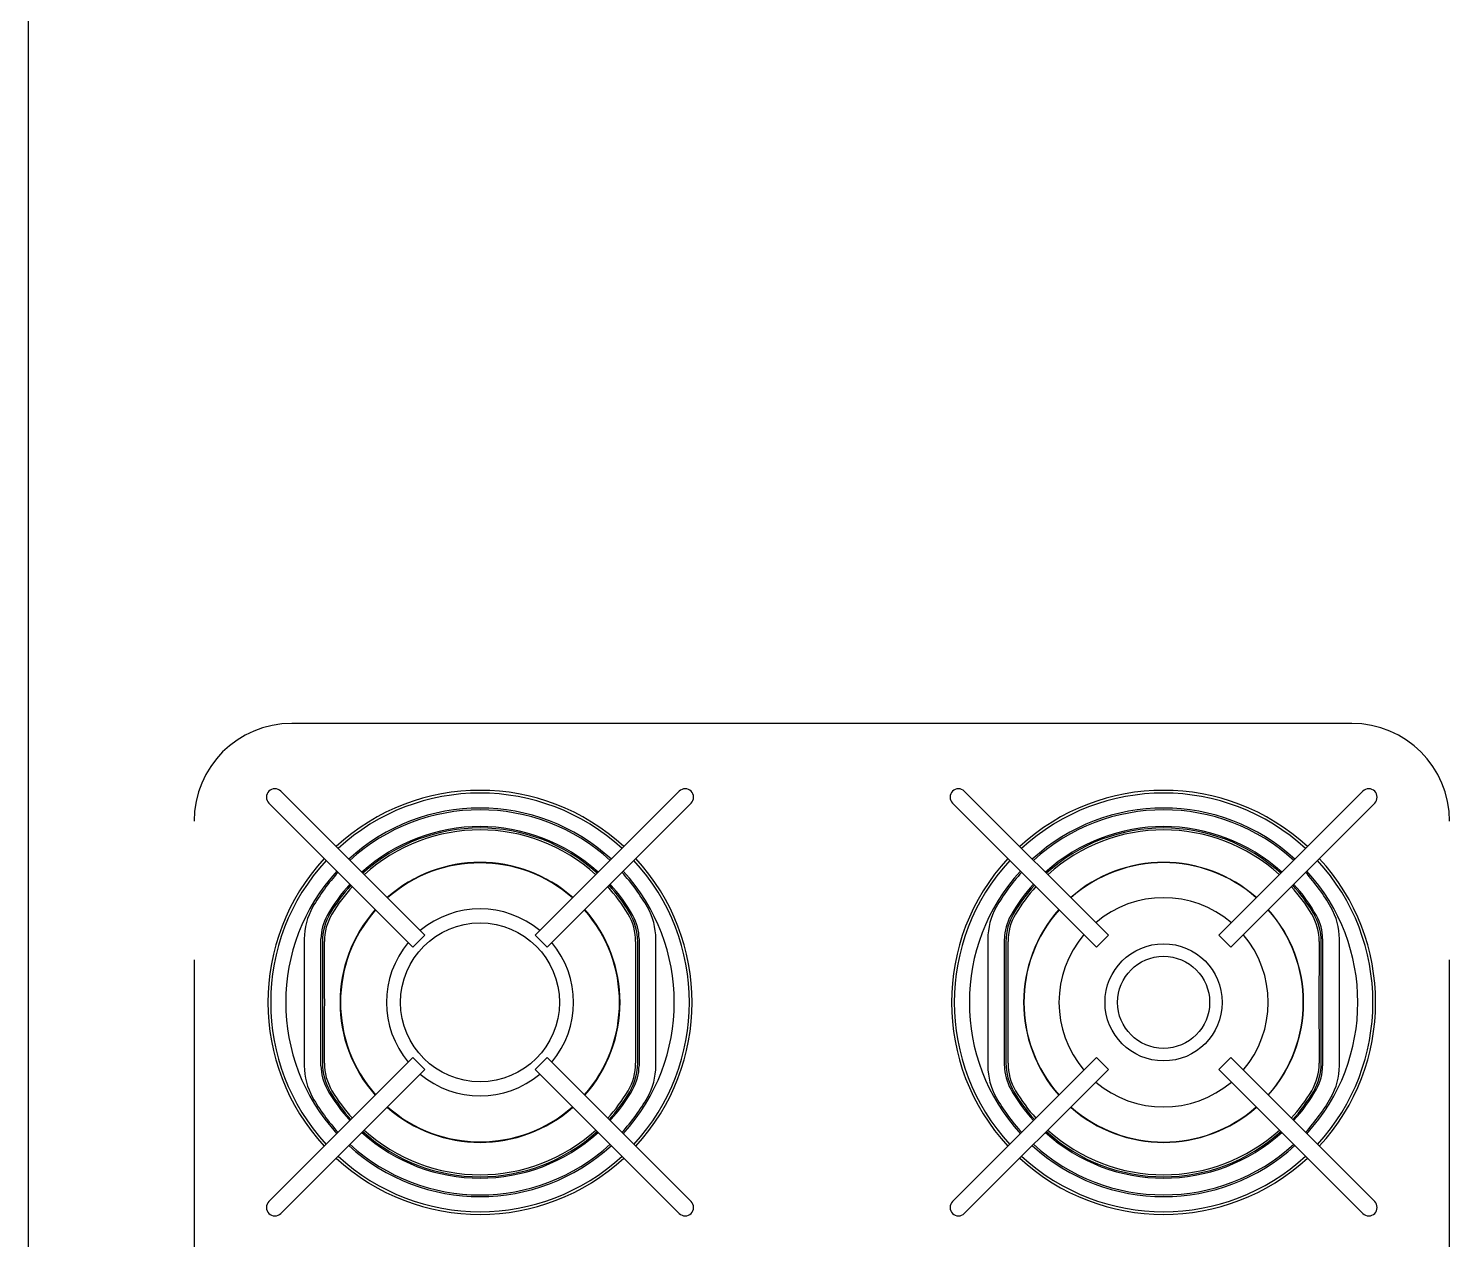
# Model space of a CAD drawing. Header units: millimetres. Extents: x 45003 to 46969, y 6653 to 6979.
# Drawn here: x 45029.036 to 45029.546, y 6711.545 to 6711.98 of the extents above; entities that cross this region are included whole.
import ezdxf

# ---------------------------------------------------------------- set-up
doc = ezdxf.new("R2010")
doc.units = ezdxf.units.MM
doc.layers.add('ARQ-EQ-COZ', color=1, linetype='Continuous')
doc.layers.add('ARQ-PENA-01', color=1, linetype='Continuous')

msp = doc.modelspace()

# ---------------------------------------------------------------- linework, layer by layer
at = {"layer": 'ARQ-EQ-COZ'}
for p, q in [((45029.51084509629, 6711.730515009151), (45029.13084509628, 6711.730515009151)), ((45029.17854529944, 6711.654555958152), (45029.12692650441, 6711.706174753179)), ((45029.26976397177, 6711.706174753179), (45029.21814517674, 6711.654555958152)), ((45029.42354524761, 6711.65455617865), (45029.37192645258, 6711.706174973677)), ((45029.51476391993, 6711.706174973677), (45029.4631451249, 6711.65455617865)), ((45029.12268576128, 6711.70193401004), (45029.17430455631, 6711.650315215013)), ((45029.22238591987, 6711.650315215013), (45029.2740047149, 6711.70193401004)), ((45029.36768570944, 6711.701934230545), (45029.41930450447, 6711.650315435518)), ((45029.46738586804, 6711.650315435518), (45029.51900466307, 6711.701934230545)), ((45029.13534523809, 6711.653230909747), (45029.13534523809, 6711.607799642983)), ((45029.14134523809, 6711.607799642983), (45029.14134523809, 6711.653230909747)), ((45029.17854532693, 6711.65455598564), (45029.17430452882, 6711.650315187524)), ((45029.22238594736, 6711.650315187524), (45029.21814514925, 6711.65455598564)), ((45029.25534523809, 6711.653230909747), (45029.25534523809, 6711.607799642983)), ((45029.26134523809, 6711.607799642983), (45029.26134523809, 6711.653230909747)), ((45029.38034518625, 6711.653231130253), (45029.38034518625, 6711.607799863488)), ((45029.38634518626, 6711.607799863488), (45029.38634518626, 6711.653231130253)), ((45029.42354527509, 6711.654556206146), (45029.41930447698, 6711.650315408029)), ((45029.46738589553, 6711.650315408029), (45029.46314509741, 6711.654556206146)), ((45029.50034518626, 6711.653231130253), (45029.50034518626, 6711.607799863488)), ((45029.50634518625, 6711.607799863488), (45029.50634518625, 6711.653231130253)), ((45029.14184523809, 6711.652286817423), (45029.14184523809, 6711.608743735307)), ((45029.25484523809, 6711.608743735307), (45029.25484523809, 6711.652286817423)), ((45029.38684518625, 6711.652287037929), (45029.38684518625, 6711.608743955812)), ((45029.49984518626, 6711.608743955812), (45029.49984518626, 6711.652287037929)), ((45029.09584509629, 6711.645801398027), (45029.09584509629, 6711.165801398031)), ((45029.54584509628, 6711.165801398031), (45029.54584509628, 6711.645801398027)), ((45029.17430455631, 6711.610715337718), (45029.12268576128, 6711.559096542691)), ((45029.17430452882, 6711.610715365206), (45029.17854532693, 6711.60647456709)), ((45029.21814514925, 6711.60647456709), (45029.22238594736, 6711.610715365206)), ((45029.2740047149, 6711.559096542691), (45029.22238591987, 6711.610715337718)), ((45029.41930450447, 6711.610715558216), (45029.36768570944, 6711.559096763196)), ((45029.41930447698, 6711.610715585712), (45029.42354527509, 6711.606474787595)), ((45029.46314509741, 6711.606474787595), (45029.46738589553, 6711.610715585712)), ((45029.51900466307, 6711.559096763196), (45029.46738586804, 6711.610715558216)), ((45029.12692650441, 6711.554855799552), (45029.17854529944, 6711.606474594579)), ((45029.21814517674, 6711.606474594579), (45029.26976397177, 6711.554855799552)), ((45029.37192645258, 6711.554856020057), (45029.42354524761, 6711.606474815084)), ((45029.4631451249, 6711.606474815084), (45029.51476391993, 6711.554856020057))]:
    msp.add_line(p, q, dxfattribs=at)
for centre, radius in [((45029.19834523809, 6711.630515276362), 0.0285), ((45029.44334518626, 6711.630515496867), 0.021), ((45029.44334518626, 6711.630515496867), 0.0165)]:
    msp.add_circle(centre, radius, dxfattribs=at)
for centre, radius, start, end in [((45029.13084509628, 6711.695515009147), 0.035, 90, 180), ((45029.51084509629, 6711.695515009147), 0.035, 0, 90), ((45029.12480341362, 6711.704055094933), 0.0029974795777, 134.9728889734617, 225.0463982755032), ((45029.12480541998, 6711.7040571009), 0.0029974789458, 44.95360703377751, 135.0271182878504), ((45029.19834523809, 6711.630515276362), 0.07600000000000001, 47.26050199602609, 132.7394980039739), ((45029.19834523809, 6711.630515276362), 0.07502500000000001, 47.28992459307003, 132.7100754069299), ((45029.27188505665, 6711.704057100827), 0.0029974795769, 44.97288895548012, 135.0463983073404), ((45029.27188706324, 6711.704055094948), 0.002997479167, 314.953592218433, 45.02712008895512), ((45029.36980336179, 6711.704055315431), 0.0029974795778, 134.9728889734617, 225.0463982802193), ((45029.36980536815, 6711.704057321405), 0.0029974789453, 44.95360699958305, 135.0271182943352), ((45029.44334518626, 6711.630515496867), 0.07600000000000001, 47.26050199602609, 132.7394980039739), ((45029.44334518626, 6711.630515496867), 0.07502500000000001, 47.28992459307003, 132.7100754069299), ((45029.51688500482, 6711.704057321333), 0.0029974795774, 44.97288896196633, 135.0463983073404), ((45029.5168870114, 6711.704055315453), 0.002997479166700001, 314.953592218433, 45.02712009367157), ((45029.19834523809, 6711.630515276362), 0.069625, 47.47012877354202, 132.529871226458), ((45029.19834523809, 6711.630515276362), 0.069, 47.49141636364657, 132.5085641332531), ((45029.44334518626, 6711.630515496867), 0.069625, 47.47012877354202, 132.529871226458), ((45029.44334518626, 6711.630515496867), 0.069, 47.49141636364657, 132.5085641332531), ((45029.19834523809, 6711.630515276362), 0.063, 47.72977407390883, 132.2702124741621), ((45029.19834523809, 6711.630515276362), 0.0625, 47.74945073166892, 132.2505492683311), ((45029.19834523809, 6711.630515276362), 0.06179750492090001, 47.78260753661711, 132.2173924633829), ((45029.44334518626, 6711.630515496867), 0.063, 47.72977407390883, 132.2702124741621), ((45029.44334518626, 6711.630515496867), 0.0625, 47.74945073166892, 132.2505492683311), ((45029.44334518626, 6711.630515496867), 0.06179750492090001, 47.78260753661711, 132.2173924633829), ((45029.19834523809, 6711.630515276362), 0.07600000000000001, 137.2605020051683, 222.7394979948316), ((45029.19834523809, 6711.630515276362), 0.07502500000000001, 137.289924575656, 222.7100754243439), ((45029.19834523809, 6711.630515276362), 0.0501749773271, 48.42861963129427, 131.5713803687057), ((45029.19834523809, 6711.630515276362), 0.0500764727983, 48.43532029783982, 131.5646797021602), ((45029.19834523809, 6711.630515276362), 0.05, 48.43960169840469, 131.5603983015953), ((45029.19834523809, 6711.630515276362), 0.07502500000000001, 317.289924575656, 42.710075424344), ((45029.19834523809, 6711.630515276362), 0.07600000000000001, 317.2605020051683, 42.73949799483165), ((45029.44334518626, 6711.630515496867), 0.07600000000000001, 137.2605020051683, 222.7394979948316), ((45029.44334518626, 6711.630515496867), 0.07502500000000001, 137.289924575656, 222.7100754243439), ((45029.44334518626, 6711.630515496867), 0.0501749773271, 48.42861963129427, 131.5713803687057), ((45029.44334518626, 6711.630515496867), 0.0500764727983, 48.43532029783982, 131.5646797021602), ((45029.44334518626, 6711.630515496867), 0.07502500000000001, 317.289924575656, 42.710075424344), ((45029.44334518626, 6711.630515496867), 0.07600000000000001, 317.2605020051683, 42.73949799483165), ((45029.19834523809, 6711.630515276362), 0.069625, 137.4680415997219, 222.5319584002781), ((45029.19834523809, 6711.630515276362), 0.069, 137.4921175845397, 150.4081542102085), ((45029.19834523809, 6711.630515276362), 0.069, 29.59184578979151, 42.50787239318577), ((45029.19834523809, 6711.630515276362), 0.069625, 317.4680415997219, 42.53195840027814), ((45029.44334518626, 6711.630515496867), 0.069625, 137.4680415997219, 222.5319584002781), ((45029.44334518626, 6711.630515496867), 0.069, 137.4921175845397, 150.4081542102085), ((45029.44334518626, 6711.630515496867), 0.069, 29.59184578979151, 42.50787239318577), ((45029.44334518626, 6711.630515496867), 0.069625, 317.4680415997219, 42.53195840027814), ((45029.19834523809, 6711.630515276362), 0.063, 137.7289416455585, 150.4081542102085), ((45029.19834523809, 6711.630515276362), 0.0625, 137.7514987051203, 149.1847443719739), ((45029.19834523809, 6711.630515276362), 0.06179750492090001, 137.7815863994861, 149.1847443719739), ((45029.19834523809, 6711.630515276362), 0.06179750492090001, 30.81525562802613, 42.21841360051396), ((45029.19834523809, 6711.630515276362), 0.0625, 30.81525562802613, 42.24850129487974), ((45029.19834523809, 6711.630515276362), 0.063, 29.59184578979151, 42.27103547745862), ((45029.44334518626, 6711.630515496867), 0.063, 137.7289416455585, 150.4081542102085), ((45029.44334518626, 6711.630515496867), 0.0625, 137.7514987051203, 149.1847443719739), ((45029.44334518626, 6711.630515496867), 0.06179750492090001, 137.7815863994861, 149.1847443719739), ((45029.44334518626, 6711.630515496867), 0.06179750492090001, 30.81525562802613, 42.21841360051396), ((45029.44334518626, 6711.630515496867), 0.0625, 30.81525562802613, 42.24850129487974), ((45029.44334518626, 6711.630515496867), 0.063, 29.59184578979151, 42.27103547745862), ((45029.15834523809, 6711.653230909747), 0.023, 150.4081542102085, 180), ((45029.19834523809, 6711.630515276362), 0.0501749773271, 138.4286196215311, 221.5713803784689), ((45029.19834523809, 6711.630515276362), 0.0500764727983, 138.4353203046261, 221.5646796953738), ((45029.19834523809, 6711.630515276362), 0.05, 138.439601712877, 221.560398287123), ((45029.19834523809, 6711.630515276362), 0.0335, 50.1371443478528, 129.8628556521472), ((45029.19834523809, 6711.630515276362), 0.05, 318.439601712877, 41.56039828712304), ((45029.19834523809, 6711.630515276362), 0.0500764727983, 318.4353203046261, 41.56467969537383), ((45029.19834523809, 6711.630515276362), 0.0501749773271, 318.428619621531, 41.57138037846894), ((45029.23834523809, 6711.653230909747), 0.023, 0, 29.59184578979151), ((45029.40334518626, 6711.653231130253), 0.023, 150.4081542102085, 180), ((45029.44334518626, 6711.630515496867), 0.0501749773271, 138.4286196215311, 221.5713803784689), ((45029.44334518626, 6711.630515496867), 0.0500764727983, 138.4353203046261, 221.5646796953738), ((45029.44334518626, 6711.630515496867), 0.03750000000000001, 49.58744117653913, 130.4125588234609), ((45029.44334518626, 6711.630515496867), 0.0500764727983, 318.4353203046261, 41.56467969537383), ((45029.44334518626, 6711.630515496867), 0.0501749773271, 318.428619621531, 41.57138037846894), ((45029.48334518625, 6711.653231130253), 0.023, 0, 29.59184578979151), ((45029.15834523809, 6711.653230909747), 0.017, 150.4081542102085, 180), ((45029.16184523809, 6711.652286817423), 0.02, 149.1847443719739, 180), ((45029.16162610109, 6711.652416562554), 0.019042822051, 149.1822486512154, 180.3903788471804), ((45029.23506437488, 6711.652416562503), 0.0190428222156, 359.6096213195729, 30.81775115867882), ((45029.23484523809, 6711.652286817423), 0.02, 0, 30.81525562802613), ((45029.23834523809, 6711.653230909747), 0.017, 0, 29.59184578979151), ((45029.40334518626, 6711.653231130253), 0.017, 150.4081542102085, 180), ((45029.40684518625, 6711.652287037929), 0.02, 149.1847443719739, 180), ((45029.40662604925, 6711.652416783059), 0.019042822051, 149.1822486512154, 180.3903788471804), ((45029.48006432305, 6711.652416783008), 0.0190428222156, 359.6096213195729, 30.81775115867882), ((45029.47984518625, 6711.652287037929), 0.02, 0, 30.81525562802613), ((45029.48334518625, 6711.653231130253), 0.017, 0, 29.59184578979151), ((45029.44334518626, 6711.630515496867), 0.03750000000000001, 139.5874411765388, 220.4125588234611), ((45029.44334518626, 6711.630515496867), 0.03750000000000001, 319.5874411765388, 40.41255882346115), ((45026.09168075294, 6711.630515276362), 3.0509803863426, 359.5911386715329, 0.4088613284687476), ((45029.19834523809, 6711.630515276362), 0.0335, 140.1359415458701, 219.8640584541286), ((45029.19834523809, 6711.630515276362), 0.0335, 320.1359415458701, 39.86405845412992), ((45032.30500972323, 6711.630515276362), 3.0509803863426, 179.5911386715329, 180.4088613284671), ((45026.3366807011, 6711.630515496867), 3.0509803863426, 359.5911386715329, 0.4088613284687476), ((45032.5500096714, 6711.630515496867), 3.0509803863426, 179.5911386715329, 180.4088613284671), ((45029.15834523809, 6711.607799642983), 0.023, 180, 209.5918457897915), ((45029.15834523809, 6711.607799642983), 0.017, 180, 209.5918457897915), ((45029.16184523809, 6711.608743735307), 0.02, 180, 210.8152556280261), ((45029.16162610126, 6711.608613990191), 0.0190428222156, 179.6096211945071, 210.8177511143519), ((45029.23506437504, 6711.608613990162), 0.019042822051, 329.1822487536681, 0.3903788888711803), ((45029.23484523809, 6711.608743735307), 0.02, 329.1847443719739, 0), ((45029.23834523809, 6711.607799642983), 0.017, 330.4081542102085, 0), ((45029.23834523809, 6711.607799642983), 0.023, 330.4081542102085, 0), ((45029.40334518626, 6711.607799863488), 0.023, 180, 209.5918457897915), ((45029.40334518626, 6711.607799863488), 0.017, 180, 209.5918457897915), ((45029.40684518625, 6711.608743955812), 0.02, 180, 210.8152556280261), ((45029.40662604943, 6711.608614210696), 0.0190428222156, 179.6096211945071, 210.8177511100627), ((45029.48006432321, 6711.60861421066), 0.019042822051, 329.1822487536681, 0.3903788888711803), ((45029.47984518625, 6711.608743955812), 0.02, 329.1847443719739, 0), ((45029.48334518625, 6711.607799863488), 0.017, 330.4081542102085, 0), ((45029.48334518625, 6711.607799863488), 0.023, 330.4081542102085, 0), ((45029.19834523809, 6711.630515276362), 0.0335, 230.1371443478528, 309.8628556521472), ((45029.44334518626, 6711.630515496867), 0.03750000000000001, 229.5874411765392, 310.4125588234609), ((45029.19834523809, 6711.630515276362), 0.063, 209.5918457897915, 222.2710354774586), ((45029.19834523809, 6711.630515276362), 0.0625, 210.8152556280261, 222.2485012948797), ((45029.19834523809, 6711.630515276362), 0.06179750492090001, 210.8152556280261, 222.2184136005139), ((45029.19834523809, 6711.630515276362), 0.06179750492090001, 317.7815863994861, 329.1847443719739), ((45029.19834523809, 6711.630515276362), 0.0625, 317.7514987051203, 329.1847443719739), ((45029.19834523809, 6711.630515276362), 0.063, 317.7289416455585, 330.4081542102085), ((45029.44334518626, 6711.630515496867), 0.063, 209.5918457897915, 222.2710354774586), ((45029.44334518626, 6711.630515496867), 0.0625, 210.8152556280261, 222.2485012948797), ((45029.44334518626, 6711.630515496867), 0.06179750492090001, 210.8152556280261, 222.2184136005139), ((45029.44334518626, 6711.630515496867), 0.06179750492090001, 317.7815863994861, 329.1847443719739), ((45029.44334518626, 6711.630515496867), 0.0625, 317.7514987051203, 329.1847443719739), ((45029.44334518626, 6711.630515496867), 0.063, 317.7289416455585, 330.4081542102085), ((45029.19834523809, 6711.630515276362), 0.069, 209.5918457897915, 222.5078723931858), ((45029.19834523809, 6711.630515276362), 0.0501749773271, 228.4286196312931, 311.5713803687057), ((45029.19834523809, 6711.630515276362), 0.0500764727983, 228.4353202978397, 311.5646797021602), ((45029.19834523809, 6711.630515276362), 0.05, 228.4396016984046, 311.5603983015953), ((45029.19834523809, 6711.630515276362), 0.069, 317.4921175845397, 330.4081542102085), ((45029.44334518626, 6711.630515496867), 0.069, 209.5918457897915, 222.5078723931858), ((45029.44334518626, 6711.630515496867), 0.0501749773271, 228.4286196312931, 311.5713803687057), ((45029.44334518626, 6711.630515496867), 0.0500764727983, 228.4353202978397, 311.5646797021602), ((45029.44334518626, 6711.630515496867), 0.069, 317.4921175845397, 330.4081542102085), ((45029.19834523809, 6711.630515276362), 0.063, 227.7297740739087, 312.2702124741621), ((45029.19834523809, 6711.630515276362), 0.0625, 227.7494507316689, 312.2505492683311), ((45029.19834523809, 6711.630515276362), 0.06179750492090001, 227.7826075366171, 312.2173924633829), ((45029.44334518626, 6711.630515496867), 0.063, 227.7297740739087, 312.2702124741621), ((45029.44334518626, 6711.630515496867), 0.0625, 227.7494507316689, 312.2505492683311), ((45029.44334518626, 6711.630515496867), 0.06179750492090001, 227.7826075366171, 312.2173924633829), ((45029.19834523809, 6711.630515276362), 0.069625, 227.470128773542, 312.5298712264579), ((45029.19834523809, 6711.630515276362), 0.069, 227.4914163636465, 312.5085641332512), ((45029.44334518626, 6711.630515496867), 0.069625, 227.470128773542, 312.5298712264579), ((45029.44334518626, 6711.630515496867), 0.069, 227.4914163636465, 312.5085641332512), ((45029.19834523809, 6711.630515276362), 0.07600000000000001, 227.260501996026, 312.7394980039739), ((45029.19834523809, 6711.630515276362), 0.07502500000000001, 227.28992459307, 312.7100754069299), ((45029.44334518626, 6711.630515496867), 0.07600000000000001, 227.260501996026, 312.7394980039739), ((45029.44334518626, 6711.630515496867), 0.07502500000000001, 227.28992459307, 312.7100754069299), ((45029.12480341292, 6711.556975457783), 0.0029974791506, 134.9535919251283, 225.0271204359114), ((45029.27188706255, 6711.556975457797), 0.0029974795787, 314.9728889849589, 45.04639827373526), ((45029.36980336109, 6711.556975678288), 0.0029974791505, 134.9535919251283, 225.0271204406278), ((45029.51688701072, 6711.556975678302), 0.0029974795761, 314.9728889307206, 45.04639832325734), ((45029.12480541952, 6711.556973451903), 0.0029974795771, 224.9728889601966, 315.0463983026218), ((45029.27188505535, 6711.556973450899), 0.0029974785674, 224.9536057444121, 315.0271423177157), ((45029.36980536769, 6711.556973672408), 0.0029974795772, 224.9728889601966, 315.0463983026218), ((45029.51688500351, 6711.556973671397), 0.0029974785676, 224.9536057491275, 315.0271423127045)]:
    msp.add_arc(centre, radius, start, end, dxfattribs=at)
at = {"layer": 'ARQ-PENA-01'}
msp.add_line((45029.03648282, 6710.089472605596), (45029.03648282001, 6713.869472605595), dxfattribs=at)

doc.saveas('drawing.dxf')
